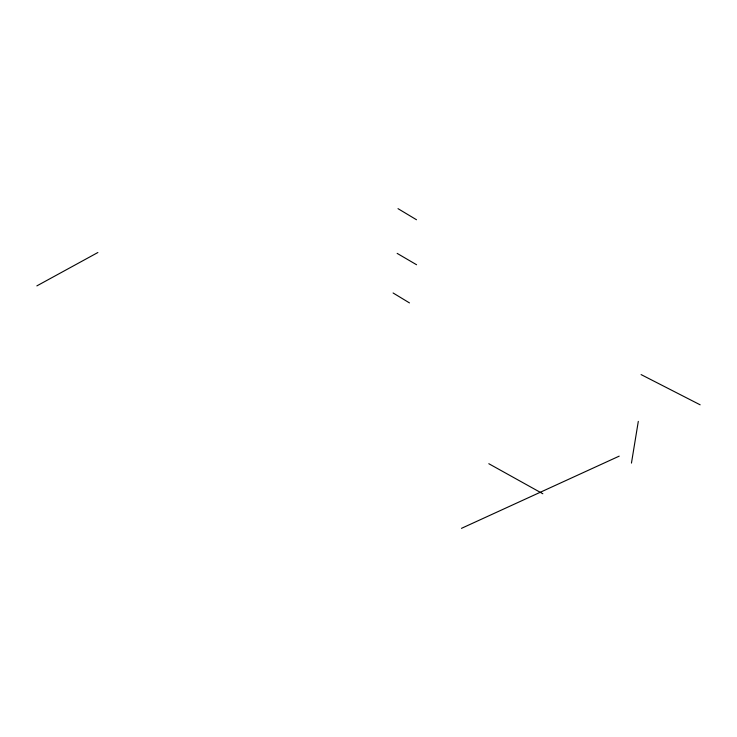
<?xml version="1.0" encoding="UTF-8"?>
<svg xmlns="http://www.w3.org/2000/svg" width="737" height="737" viewBox="0 0 737 737"><rect width="100%" height="100%" fill="white"/><g stroke="black" fill="none" stroke-linecap="round" stroke-linejoin="round"><path stroke-width="1.11" d="M631.452 463.103L638.306 421.371M36.85 285.892L97.883 252.515M461.473 528.346L619.209 456.139M641.098 374.589L700.15 404.816M488.806 463.711L542.837 493.753M397.151 253.381L416.571 264.74M398.008 208.654L416.488 219.746M393.088 292.976L409.468 302.907"/></g></svg>
